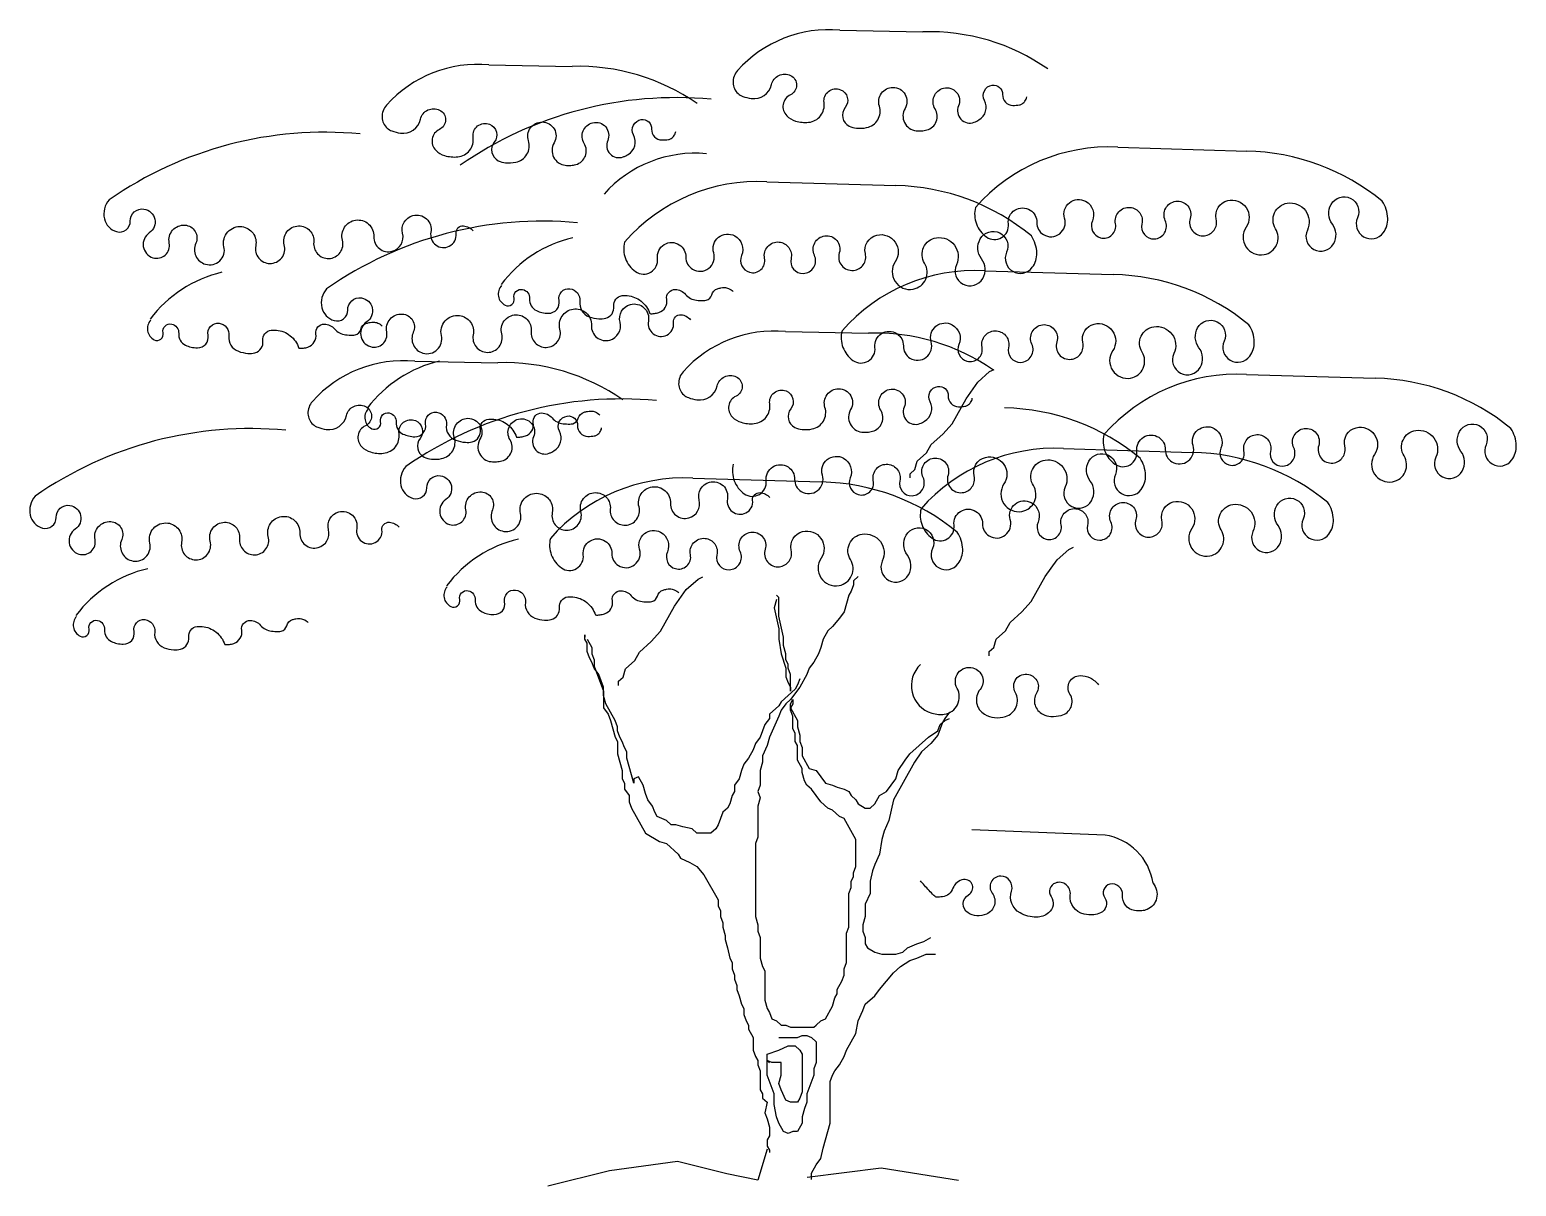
# Model space of a CAD drawing. Extents: x -2.33 to 2.19, y -0.01 to 3.51.
import ezdxf

# ---------------------------------------------------------------- set-up
doc = ezdxf.new("R2010")
doc.units = 0
doc.header["$LTSCALE"] = 100
doc.header["$MEASUREMENT"] = 0
doc.layers.add('P-ARVORE', color=2, linetype='CONTINUOUS')

msp = doc.modelspace()

# ---------------------------------------------------------------- linework, layer by layer
at = {"layer": 'P-ARVORE', "linetype": 'CONTINUOUS'}
for p, q in [((0.1319, 3.5081), (0.3847, 3.5034)), ((-0.9353, 3.4029), (-0.6826, 3.3983)), ((0.9774, 3.1524), (1.3692, 3.1407)), ((-0.0899, 3.0472), (0.302, 3.0356)), ((0.5715, 2.7768), (0.9634, 2.7652)), ((-0.0334, 2.5918), (0.2193, 2.5871)), ((-1.1608, 2.5017), (-0.908, 2.497)), ((1.3682, 2.4614), (1.76, 2.4497)), ((0.812, 2.2361), (1.2039, 2.2244)), ((-0.3154, 2.1459), (0.0765, 2.1343)), ((0.9384, 1.0605), (0.5338, 1.0768)), ((-0.0894, 0.1051), (-0.1176, 0.0112)), ((-0.3617, 0.0675), (-0.5683, 0.0394)), ((-0.2115, 0.03), (-0.3617, 0.0675)), ((0.0326, 0.0206), (0.258, 0.0488)), ((0.258, 0.0488), (0.4927, 0.0112)), ((-0.5683, 0.0394), (-0.7561, -0.0075)), ((-0.1176, 0.0112), (-0.2115, 0.03))]:
    msp.add_line(p, q, dxfattribs=at)
for points in [[(-0.1796, 3.3856, 0.18983), (-0.193, 3.3484, 0.209039), (-0.1776, 3.3157, 0.089632), (-0.1634, 3.3071, 0.055386), (-0.1375, 3.3005, 0.389489), (-0.076, 3.3428, -0.48403), (-0.0179, 3.3705, -0.629346), (-0.0185, 3.3117, 0.520287), (-0.0297, 3.248, 0.124575), (-0.0029, 3.2321, 0.096391), (0.0369, 3.2282, 0.428901), (0.0839, 3.2881, -0.579299), (0.1339, 3.3273, -0.502227), (0.1481, 3.2731, 0.476441), (0.1604, 3.2165, 0.095216), (0.1825, 3.2102, 0.070951), (0.2133, 3.2119, 0.447246), (0.252, 3.2774, -0.506332), (0.2936, 3.3343, -0.581255), (0.3301, 3.2706, 0.54353), (0.3641, 3.2025, 0.045996), (0.3808, 3.2022, 0.048439), (0.3964, 3.2049, 0.501767), (0.4216, 3.2689, -0.509433), (0.4474, 3.332, -0.620318), (0.493, 3.278, 0.662344), (0.5404, 3.2282, 0.021032), (0.5483, 3.2315, 0.023421), (0.5551, 3.2352, 0.400547), (0.5717, 3.2948, -0.521375), (0.5953, 3.3413, -0.468745), (0.6268, 3.3128, 0.421044), (0.658, 3.2795, 0.045636), (0.6778, 3.2809, 0.099882), (0.6864, 3.2842, 0.108204), (0.695, 3.2926, 0.09638), (0.7001, 3.3052)], [(-1.2468, 3.2805, 0.18983), (-1.2603, 3.2433, 0.209039), (-1.2449, 3.2105, 0.089632), (-1.2306, 3.202, 0.055386), (-1.2047, 3.1953, 0.389489), (-1.1433, 3.2377, -0.48403), (-1.0852, 3.2653, -0.629346), (-1.0858, 3.2066, 0.520287), (-1.0969, 3.1429, 0.124575), (-1.0702, 3.1269, 0.096391), (-1.0303, 3.123, 0.428901), (-0.9833, 3.1829, -0.579299), (-0.9333, 3.2222, -0.502227), (-0.9192, 3.1679, 0.476441), (-0.9069, 3.1114, 0.095216), (-0.8847, 3.1051, 0.070951), (-0.854, 3.1067, 0.447246), (-0.8152, 3.1723, -0.506332), (-0.7737, 3.2292, -0.581255), (-0.7371, 3.1654, 0.54353), (-0.7031, 3.0974, 0.045996), (-0.6864, 3.097, 0.048439), (-0.6708, 3.0997, 0.501767), (-0.6456, 3.1637, -0.509433), (-0.6199, 3.2268, -0.620318), (-0.5742, 3.1728, 0.662344), (-0.5268, 3.123, 0.021032), (-0.5189, 3.1264, 0.023421), (-0.5121, 3.13, 0.400547), (-0.4956, 3.1897, -0.521375), (-0.4719, 3.2362, -0.468745), (-0.4405, 3.2076, 0.421044), (-0.4092, 3.1744, 0.045636), (-0.3894, 3.1758, 0.099882), (-0.3808, 3.179, 0.108204), (-0.3722, 3.1875, 0.09638), (-0.3671, 3.2)], [(-2.0903, 2.9924, 0.241871), (-2.1048, 2.9347, 0.270808), (-2.0678, 2.8956, 0.507649), (-2.0261, 2.9277, -0.465069), (-1.9845, 2.9644, -0.686042), (-1.9682, 2.8921, 0.631611), (-1.9571, 2.8163, 0.568273), (-1.9076, 2.861, -0.492883), (-1.8601, 2.9154, -0.524042), (-1.8268, 2.8602, 0.455866), (-1.7974, 2.7965, 0.574654), (-1.7412, 2.8499, -0.522431), (-1.6867, 2.9108, -0.437378), (-1.6446, 2.8523, 0.470524), (-1.6015, 2.7988, 0.497492), (-1.5577, 2.8552, -0.487248), (-1.5143, 2.9131, -0.450086), (-1.4682, 2.8633, 0.453784), (-1.4222, 2.814, 0.482617), (-1.3808, 2.8697, -0.447176), (-1.3409, 2.9306, -0.471523), (-1.2852, 2.8806, 0.509269), (-1.2292, 2.8361, 0.40921), (-1.1979, 2.8905, -0.410687), (-1.1665, 2.9446, -0.555211), (-1.1119, 2.894, 0.620623), (-1.0558, 2.8513, 0.319045), (-1.0352, 2.8897, -0.477111), (-1.0127, 2.9131, -0.098175), (-0.9965, 2.9084, -0.097824), (-0.9833, 2.8979)], [(0.5444, 2.9693, 0.150814), (0.5472, 2.9192, 0.151026), (0.5777, 2.8795, 0.650366), (0.6444, 2.9192, -0.632746), (0.7109, 2.9611, -0.263683), (0.731, 2.9234, 0.268673), (0.7511, 2.8865, 0.688502), (0.8155, 2.9363, -0.673093), (0.8794, 2.9879, -0.384225), (0.9, 2.9281, 0.452189), (0.9245, 2.8771, 0.562048), (0.9702, 2.9198, -0.50427), (1.0146, 2.9693, -0.455357), (1.0507, 2.9189, 0.496921), (1.0881, 2.8736, 0.53593), (1.1217, 2.9291, -0.505788), (1.1537, 2.9879, -0.550689), (1.1975, 2.936, 0.541365), (1.2409, 2.883, 0.451561), (1.2768, 2.9338, -0.413103), (1.3114, 2.9903, -0.685198), (1.3676, 2.9093, 0.664872), (1.4221, 2.8258, 0.52904), (1.457, 2.9046, -0.538979), (1.4926, 2.9821, -0.599171), (1.5538, 2.9002, 0.957396), (1.6337, 2.8585, 0.302276), (1.63, 2.9183, -0.298837), (1.6259, 2.9786, -0.95508), (1.7064, 2.9381, 0.896653), (1.7846, 2.8923, 0.168844), (1.7983, 2.936, 0.140391), (1.7816, 2.9879)], [(-0.5229, 2.8641, 0.150814), (-0.5201, 2.814, 0.151026), (-0.4896, 2.7743, 0.650366), (-0.4228, 2.8141, -0.632746), (-0.3563, 2.856, -0.263683), (-0.3363, 2.8182, 0.268673), (-0.3162, 2.7813, 0.688502), (-0.2518, 2.8312, -0.673093), (-0.1879, 2.8828, -0.384225), (-0.1672, 2.8229, 0.452189), (-0.1428, 2.772, 0.562048), (-0.097, 2.8146, -0.50427), (-0.0527, 2.8641, -0.455357), (-0.0165, 2.8137, 0.496921), (0.0208, 2.7685, 0.53593), (0.0544, 2.8239, -0.505788), (0.0864, 2.8828, -0.550689), (0.1302, 2.8309, 0.541365), (0.1736, 2.7778, 0.451561), (0.2096, 2.8287, -0.413103), (0.2442, 2.8851, -0.685198), (0.3003, 2.8041, 0.664872), (0.3549, 2.7207, 0.52904), (0.3897, 2.7995, -0.538979), (0.4254, 2.877, -0.599171), (0.4865, 2.7951, 0.957396), (0.5665, 2.7533, 0.302276), (0.5627, 2.8131, -0.298837), (0.5586, 2.8735, -0.95508), (0.6391, 2.8329, 0.896653), (0.7173, 2.7871, 0.168844), (0.731, 2.8308, 0.140391), (0.7144, 2.8828)], [(-1.4289, 2.722, 0.241871), (-1.4434, 2.6644, 0.270808), (-1.4064, 2.6252, 0.507649), (-1.3647, 2.6573, -0.465069), (-1.3231, 2.694, -0.686042), (-1.3068, 2.6217, 0.631611), (-1.2957, 2.5459, 0.568273), (-1.2462, 2.5906, -0.492883), (-1.1987, 2.6451, -0.524042), (-1.1654, 2.5898, 0.455866), (-1.136, 2.5261, 0.574654), (-1.0798, 2.5796, -0.522431), (-1.0253, 2.6404, -0.437378), (-0.9832, 2.5819, 0.470524), (-0.9401, 2.5284, 0.497492), (-0.8963, 2.5849, -0.487248), (-0.8529, 2.6427, -0.450086), (-0.8069, 2.5929, 0.453784), (-0.7608, 2.5436, 0.482617), (-0.7194, 2.5993, -0.447176), (-0.6795, 2.6602, -0.471523), (-0.6238, 2.6102, 0.509269), (-0.5678, 2.5657, 0.40921), (-0.5365, 2.6201, -0.410687), (-0.5051, 2.6742, -0.555211), (-0.4505, 2.6236, 0.620623), (-0.3944, 2.5809, 0.319045), (-0.3738, 2.6193, -0.477111), (-0.3513, 2.6427, -0.098175), (-0.3351, 2.6381, -0.097824), (-0.3219, 2.6276)], [(-0.8967, 2.732, 0.235619), (-0.9064, 2.699, 0.238379), (-0.8859, 2.6719, 0.630511), (-0.8589, 2.6932, -0.544852), (-0.833, 2.7197, -0.377771), (-0.8116, 2.6914, 0.309408), (-0.7909, 2.6555, 0.056153), (-0.774, 2.6497, 0.051381), (-0.7546, 2.6474, 0.477532), (-0.7221, 2.6863, -0.509645), (-0.689, 2.722, -0.415078), (-0.6591, 2.6838, 0.350167), (-0.6302, 2.6369, 0.063292), (-0.6012, 2.6304, 0.089771), (-0.5802, 2.6322, 0.374817), (-0.5556, 2.6692, -0.422626), (-0.5303, 2.701, -0.025012), (-0.5233, 2.7014, -0.020224), (-0.5146, 2.701, -0.149465), (-0.4726, 2.6844, -0.145214), (-0.446, 2.6462), (-0.446, 2.6462, 0.047863), (-0.4321, 2.6467, 0.048311), (-0.4186, 2.6497, 0.370518), (-0.3945, 2.6898, -0.472034), (-0.3686, 2.7197, -0.214229), (-0.3375, 2.7048, 0.193505), (-0.304, 2.687, 0.026101), (-0.2834, 2.686, 0.061065), (-0.2746, 2.687, 0.272804), (-0.2577, 2.7036, -0.253212), (-0.2403, 2.722, -0.037215), (-0.2297, 2.7247, -0.040869), (-0.2197, 2.7255, -0.10213), (-0.2063, 2.7228, -0.084432), (-0.1923, 2.7139)], [(-1.964, 2.6268, 0.235619), (-1.9736, 2.5939, 0.238379), (-1.9531, 2.5667, 0.630511), (-1.9261, 2.5881, -0.544852), (-1.9002, 2.6145, -0.377771), (-1.8789, 2.5863, 0.309408), (-1.8581, 2.5504, 0.056153), (-1.8412, 2.5445, 0.051381), (-1.8219, 2.5422, 0.477532), (-1.7894, 2.5811, -0.509645), (-1.7562, 2.6169, -0.415078), (-1.7263, 2.5787, 0.350167), (-1.6975, 2.5317, 0.063292), (-1.6685, 2.5253, 0.089771), (-1.6475, 2.5271, 0.374817), (-1.6228, 2.564, -0.422626), (-1.5975, 2.5959, -0.025012), (-1.5905, 2.5962, -0.020224), (-1.5819, 2.5959, -0.149465), (-1.5398, 2.5792, -0.145214), (-1.5133, 2.5411), (-1.5133, 2.5411, 0.047863), (-1.4993, 2.5415, 0.048311), (-1.4859, 2.5446, 0.370518), (-1.4617, 2.5847, -0.472034), (-1.4359, 2.6145, -0.214229), (-1.4048, 2.5996, 0.193505), (-1.3712, 2.5819, 0.026101), (-1.3506, 2.5808, 0.061065), (-1.3419, 2.5819, 0.272804), (-1.3249, 2.5985, -0.253212), (-1.3076, 2.6169, -0.037215), (-1.2969, 2.6195, -0.040869), (-1.287, 2.6204, -0.10213), (-1.2735, 2.6177, -0.084432), (-1.2596, 2.6087)], [(0.1385, 2.5937, 0.150814), (0.1413, 2.5437, 0.151026), (0.1718, 2.5039, 0.650366), (0.2386, 2.5437, -0.632746), (0.305, 2.5856, -0.263683), (0.3251, 2.5479, 0.268673), (0.3452, 2.5109, 0.688502), (0.4096, 2.5608, -0.673093), (0.4735, 2.6124, -0.384225), (0.4942, 2.5525, 0.452189), (0.5186, 2.5016, 0.562048), (0.5644, 2.5442, -0.50427), (0.6087, 2.5937, -0.455357), (0.6449, 2.5434, 0.496921), (0.6822, 2.4981, 0.53593), (0.7158, 2.5535, -0.505788), (0.7478, 2.6124, -0.550689), (0.7916, 2.5605, 0.541365), (0.835, 2.5074, 0.451561), (0.8709, 2.5583, -0.413103), (0.9056, 2.6147, -0.685198), (0.9617, 2.5337, 0.664872), (1.0163, 2.4503, 0.52904), (1.0511, 2.5291, -0.538979), (1.0868, 2.6066, -0.599171), (1.1479, 2.5247, 0.957396), (1.2278, 2.4829, 0.302276), (1.2241, 2.5427, -0.298837), (1.22, 2.6031, -0.95508), (1.3005, 2.5625, 0.896653), (1.3787, 2.5168, 0.168844), (1.3924, 2.5604, 0.140391), (1.3758, 2.6124)], [(-0.3449, 2.4693, 0.18983), (-0.3584, 2.4321, 0.209039), (-0.343, 2.3993, 0.089632), (-0.3287, 2.3908, 0.055386), (-0.3028, 2.3842, 0.389489), (-0.2414, 2.4265, -0.48403), (-0.1833, 2.4542, -0.629346), (-0.1839, 2.3954, 0.520287), (-0.195, 2.3317, 0.124575), (-0.1683, 2.3158, 0.096391), (-0.1284, 2.3119, 0.428901), (-0.0814, 2.3717, -0.579299), (-0.0314, 2.411, -0.502227), (-0.0173, 2.3568, 0.476441), (-0.005, 2.3002, 0.095216), (0.0172, 2.2939, 0.070951), (0.0479, 2.2955, 0.447246), (0.0867, 2.3611, -0.506332), (0.1282, 2.418, -0.581255), (0.1648, 2.3543, 0.54353), (0.1988, 2.2862, 0.045996), (0.2155, 2.2859, 0.048439), (0.2311, 2.2885, 0.501767), (0.2563, 2.3526, -0.509433), (0.282, 2.4157, -0.620318), (0.3277, 2.3617, 0.662344), (0.3751, 2.3119, 0.021032), (0.383, 2.3152, 0.023421), (0.3898, 2.3189, 0.400547), (0.4063, 2.3785, -0.521375), (0.43, 2.425, -0.468745), (0.4614, 2.3965, 0.421044), (0.4927, 2.3632, 0.045636), (0.5125, 2.3646, 0.099882), (0.5211, 2.3679, 0.108204), (0.5297, 2.3763, 0.09638), (0.5348, 2.3888)], [(-1.4723, 2.3792, 0.18983), (-1.4858, 2.342, 0.209039), (-1.4703, 2.3092, 0.089632), (-1.4561, 2.3007, 0.055386), (-1.4302, 2.2941, 0.389489), (-1.3687, 2.3364, -0.48403), (-1.3107, 2.364, -0.629346), (-1.3112, 2.3053, 0.520287), (-1.3224, 2.2416, 0.124575), (-1.2956, 2.2256, 0.096391), (-1.2558, 2.2217, 0.428901), (-1.2088, 2.2816, -0.579299), (-1.1588, 2.3209, -0.502227), (-1.1447, 2.2667, 0.476441), (-1.1324, 2.2101, 0.095216), (-1.1102, 2.2038, 0.070951), (-1.0795, 2.2054, 0.447246), (-1.0407, 2.271, -0.506332), (-0.9991, 2.3279, -0.581255), (-0.9626, 2.2641, 0.54353), (-0.9286, 2.1961, 0.045996), (-0.9119, 2.1958, 0.048439), (-0.8963, 2.1984, 0.501767), (-0.8711, 2.2624, -0.509433), (-0.8453, 2.3255, -0.620318), (-0.7997, 2.2715, 0.662344), (-0.7523, 2.2217, 0.021032), (-0.7444, 2.2251, 0.023421), (-0.7376, 2.2287, 0.400547), (-0.721, 2.2884, -0.521375), (-0.6974, 2.3349, -0.468745), (-0.666, 2.3063, 0.421044), (-0.6347, 2.2731, 0.045636), (-0.6149, 2.2745, 0.099882), (-0.6063, 2.2777, 0.108204), (-0.5977, 2.2862, 0.09638), (-0.5926, 2.2987)], [(-1.3026, 2.3565, 0.235619), (-1.3122, 2.3235, 0.238379), (-1.2917, 2.2963, 0.630511), (-1.2647, 2.3177, -0.544852), (-1.2388, 2.3442, -0.377771), (-1.2175, 2.3159, 0.309408), (-1.1967, 2.28, 0.056153), (-1.1798, 2.2742, 0.051381), (-1.1605, 2.2718, 0.477532), (-1.128, 2.3108, -0.509645), (-1.0948, 2.3465, -0.415078), (-1.0649, 2.3083, 0.350167), (-1.0361, 2.2613, 0.063292), (-1.0071, 2.2549, 0.089771), (-0.9861, 2.2567, 0.374817), (-0.9614, 2.2936, -0.422626), (-0.9361, 2.3255, -0.025012), (-0.9291, 2.3258, -0.020224), (-0.9205, 2.3255, -0.149465), (-0.8784, 2.3088, -0.145214), (-0.8519, 2.2707), (-0.8519, 2.2707, 0.047863), (-0.8379, 2.2711, 0.048311), (-0.8245, 2.2742, 0.370518), (-0.8004, 2.3143, -0.472034), (-0.7745, 2.3442, -0.214229), (-0.7434, 2.3292, 0.193505), (-0.7098, 2.3115, 0.026101), (-0.6892, 2.3104, 0.061065), (-0.6805, 2.3115, 0.272804), (-0.6635, 2.3281, -0.253212), (-0.6462, 2.3465, -0.037215), (-0.6355, 2.3491, -0.040869), (-0.6256, 2.35, -0.10213), (-0.6121, 2.3473, -0.084432), (-0.5982, 2.3383)], [(0.9352, 2.2783, 0.150814), (0.938, 2.2282, 0.151026), (0.9685, 2.1885, 0.650366), (1.0352, 2.2282, -0.632746), (1.1017, 2.2701, -0.263683), (1.1218, 2.2324, 0.268673), (1.1419, 2.1955, 0.688502), (1.2063, 2.2453, -0.673093), (1.2702, 2.2969, -0.384225), (1.2908, 2.2371, 0.452189), (1.3153, 2.1861, 0.562048), (1.361, 2.2288, -0.50427), (1.4054, 2.2783, -0.455357), (1.4415, 2.2279, 0.496921), (1.4789, 2.1826, 0.53593), (1.5125, 2.2381, -0.505788), (1.5445, 2.2969, -0.550689), (1.5883, 2.245, 0.541365), (1.6317, 2.192, 0.451561), (1.6676, 2.2428, -0.413103), (1.7022, 2.2993, -0.685198), (1.7584, 2.2183, 0.664872), (1.8129, 2.1348, 0.52904), (1.8478, 2.2136, -0.538979), (1.8835, 2.2911, -0.599171), (1.9446, 2.2093, 0.957396), (2.0245, 2.1675, 0.302276), (2.0208, 2.2273, -0.298837), (2.0167, 2.2876, -0.95508), (2.0972, 2.2471, 0.896653), (2.1754, 2.2013, 0.168844), (2.1891, 2.245, 0.140391), (2.1725, 2.2969)], [(-0.1922, 2.1882, 0.150814), (-0.1894, 2.1381, 0.151026), (-0.1589, 2.0984, 0.650366), (-0.0921, 2.1381, -0.632746), (-0.0257, 2.18, -0.263683), (-0.0056, 2.1423, 0.268673), (0.0145, 2.1053, 0.688502), (0.0789, 2.1552, -0.673093), (0.1428, 2.2068, -0.384225), (0.1635, 2.1469, 0.452189), (0.1879, 2.096, 0.562048), (0.2337, 2.1387, -0.50427), (0.278, 2.1882, -0.455357), (0.3142, 2.1378, 0.496921), (0.3515, 2.0925, 0.53593), (0.3851, 2.1479, -0.505788), (0.4171, 2.2068, -0.550689), (0.4609, 2.1549, 0.541365), (0.5043, 2.1019, 0.451561), (0.5403, 2.1527, -0.413103), (0.5749, 2.2091, -0.685198), (0.631, 2.1282, 0.664872), (0.6856, 2.0447, 0.52904), (0.7204, 2.1235, -0.538979), (0.7561, 2.201, -0.599171), (0.8172, 2.1191, 0.957396), (0.8972, 2.0774, 0.302276), (0.8934, 2.1371, -0.298837), (0.8893, 2.1975, -0.95508), (0.9698, 2.1569, 0.896653), (1.048, 2.1112, 0.168844), (1.0617, 2.1548, 0.140391), (1.0451, 2.2068)], [(-1.1884, 2.1813, 0.241871), (-1.2029, 2.1236, 0.270808), (-1.1659, 2.0845, 0.507649), (-1.1242, 2.1165, -0.465069), (-1.0826, 2.1533, -0.686042), (-1.0663, 2.0809, 0.631611), (-1.0552, 2.0051, 0.568273), (-1.0057, 2.0499, -0.492883), (-0.9582, 2.1043, -0.524042), (-0.9249, 2.0491, 0.455866), (-0.8955, 1.9853, 0.574654), (-0.8393, 2.0388, -0.522431), (-0.7848, 2.0996, -0.437378), (-0.7427, 2.0411, 0.470524), (-0.6996, 1.9876, 0.497492), (-0.6558, 2.0441, -0.487248), (-0.6124, 2.1019, -0.450086), (-0.5663, 2.0521, 0.453784), (-0.5203, 2.0028, 0.482617), (-0.4789, 2.0585, -0.447176), (-0.439, 2.1194, -0.471523), (-0.3833, 2.0694, 0.509269), (-0.3273, 2.025, 0.40921), (-0.296, 2.0793, -0.410687), (-0.2646, 2.1334, -0.555211), (-0.21, 2.0828, 0.620623), (-0.1539, 2.0401, 0.319045), (-0.1333, 2.0785, -0.477111), (-0.1108, 2.1019, -0.098175), (-0.0946, 2.0973, -0.097824), (-0.0814, 2.0868)], [(-2.3158, 2.0911, 0.241871), (-2.3302, 2.0334, 0.270808), (-2.2932, 1.9943, 0.507649), (-2.2515, 2.0264, -0.465069), (-2.21, 2.0631, -0.686042), (-2.1937, 1.9908, 0.631611), (-2.1825, 1.915, 0.568273), (-2.1331, 1.9597, -0.492883), (-2.0855, 2.0141, -0.524042), (-2.0523, 1.9589, 0.455866), (-2.0229, 1.8952, 0.574654), (-1.9666, 1.9486, -0.522431), (-1.9122, 2.0095, -0.437378), (-1.8701, 1.951, 0.470524), (-1.8269, 1.8975, 0.497492), (-1.7831, 1.9539, -0.487248), (-1.7397, 2.0118, -0.450086), (-1.6937, 1.962, 0.453784), (-1.6477, 1.9127, 0.482617), (-1.6063, 1.9684, -0.447176), (-1.5663, 2.0293, -0.471523), (-1.5106, 1.9793, 0.509269), (-1.4547, 1.9348, 0.40921), (-1.4233, 1.9892, -0.410687), (-1.392, 2.0433, -0.555211), (-1.3374, 1.9927, 0.620623), (-1.2813, 1.95, 0.319045), (-1.2607, 1.9884, -0.477111), (-1.2382, 2.0118, -0.098175), (-1.222, 2.0072, -0.097824), (-1.2088, 1.9967)], [(0.379, 2.053, 0.150814), (0.3818, 2.0029, 0.151026), (0.4123, 1.9632, 0.650366), (0.4791, 2.0029, -0.632746), (0.5456, 2.0448, -0.263683), (0.5656, 2.0071, 0.268673), (0.5857, 1.9702, 0.688502), (0.6501, 2.02, -0.673093), (0.714, 2.0716, -0.384225), (0.7347, 2.0117, 0.452189), (0.7591, 1.9608, 0.562048), (0.8049, 2.0035, -0.50427), (0.8492, 2.053, -0.455357), (0.8854, 2.0026, 0.496921), (0.9227, 1.9573, 0.53593), (0.9563, 2.0127, -0.505788), (0.9883, 2.0716, -0.550689), (1.0321, 2.0197, 0.541365), (1.0755, 1.9667, 0.451561), (1.1115, 2.0175, -0.413103), (1.1461, 2.074, -0.685198), (1.2022, 1.993, 0.664872), (1.2568, 1.9095, 0.52904), (1.2916, 1.9883, -0.538979), (1.3273, 2.0658, -0.599171), (1.3884, 1.9839, 0.957396), (1.4684, 1.9422, 0.302276), (1.4646, 2.002, -0.298837), (1.4605, 2.0623, -0.95508), (1.541, 2.0217, 0.896653), (1.6192, 1.976, 0.168844), (1.6329, 2.0197, 0.140391), (1.6163, 2.0716)], [(-0.7484, 1.9628, 0.150814), (-0.7456, 1.9128, 0.151026), (-0.7151, 1.873, 0.650366), (-0.6483, 1.9128, -0.632746), (-0.5818, 1.9547, -0.263683), (-0.5618, 1.917, 0.268673), (-0.5417, 1.88, 0.688502), (-0.4772, 1.9299, -0.673093), (-0.4133, 1.9815, -0.384225), (-0.3927, 1.9216, 0.452189), (-0.3683, 1.8707, 0.562048), (-0.3225, 1.9133, -0.50427), (-0.2781, 1.9628, -0.455357), (-0.242, 1.9125, 0.496921), (-0.2047, 1.8672, 0.53593), (-0.171, 1.9226, -0.505788), (-0.139, 1.9815, -0.550689), (-0.0953, 1.9296, 0.541365), (-0.0518, 1.8765, 0.451561), (-0.0159, 1.9274, -0.413103), (0.0187, 1.9838, -0.685198), (0.0749, 1.9028, 0.664872), (0.1294, 1.8194, 0.52904), (0.1642, 1.8982, -0.538979), (0.1999, 1.9757, -0.599171), (0.2611, 1.8938, 0.957396), (0.341, 1.852, 0.302276), (0.3373, 1.9118, -0.298837), (0.3331, 1.9722, -0.95508), (0.4137, 1.9316, 0.896653), (0.4918, 1.8859, 0.168844), (0.5055, 1.9295, 0.140391), (0.4889, 1.9815)], [(-1.0621, 1.8157, 0.235619), (-1.0717, 1.7827, 0.238379), (-1.0512, 1.7556, 0.630511), (-1.0242, 1.7769, -0.544852), (-0.9983, 1.8034, -0.377771), (-0.977, 1.7751, 0.309408), (-0.9562, 1.7392, 0.056153), (-0.9393, 1.7334, 0.051381), (-0.92, 1.7311, 0.477532), (-0.8875, 1.77, -0.509645), (-0.8543, 1.8057, -0.415078), (-0.8244, 1.7675, 0.350167), (-0.7956, 1.7206, 0.063292), (-0.7666, 1.7141, 0.089771), (-0.7456, 1.7159, 0.374817), (-0.7209, 1.7528, -0.422626), (-0.6956, 1.7847, -0.025012), (-0.6886, 1.7851, -0.020224), (-0.68, 1.7847, -0.149465), (-0.6379, 1.768, -0.145214), (-0.6114, 1.7299), (-0.6114, 1.7299, 0.047863), (-0.5974, 1.7303, 0.048311), (-0.584, 1.7334, 0.370518), (-0.5598, 1.7735, -0.472034), (-0.534, 1.8034, -0.214229), (-0.5029, 1.7885, 0.193505), (-0.4693, 1.7707, 0.026101), (-0.4487, 1.7696, 0.061065), (-0.44, 1.7707, 0.272804), (-0.423, 1.7873, -0.253212), (-0.4057, 1.8057, -0.037215), (-0.395, 1.8083, -0.040869), (-0.3851, 1.8092, -0.10213), (-0.3716, 1.8065, -0.084432), (-0.3577, 1.7975)], [(-2.1895, 1.7256, 0.235619), (-2.1991, 1.6926, 0.238379), (-2.1786, 1.6654, 0.630511), (-2.1516, 1.6868, -0.544852), (-2.1257, 1.7132, -0.377771), (-2.1044, 1.685, 0.309408), (-2.0836, 1.6491, 0.056153), (-2.0667, 1.6433, 0.051381), (-2.0473, 1.6409, 0.477532), (-2.0148, 1.6798, -0.509645), (-1.9817, 1.7156, -0.415078), (-1.9518, 1.6774, 0.350167), (-1.9229, 1.6304, 0.063292), (-1.8939, 1.624, 0.089771), (-1.873, 1.6258, 0.374817), (-1.8483, 1.6627, -0.422626), (-1.823, 1.6946, -0.025012), (-1.816, 1.6949, -0.020224), (-1.8073, 1.6946, -0.149465), (-1.7653, 1.6779, -0.145214), (-1.7388, 1.6398), (-1.7388, 1.6398, 0.047863), (-1.7248, 1.6402, 0.048311), (-1.7113, 1.6433, 0.370518), (-1.6872, 1.6834, -0.472034), (-1.6614, 1.7132, -0.214229), (-1.6302, 1.6983, 0.193505), (-1.5967, 1.6806, 0.026101), (-1.5761, 1.6795, 0.061065), (-1.5673, 1.6806, 0.272804), (-1.5504, 1.6972, -0.253212), (-1.533, 1.7156, -0.037215), (-1.5224, 1.7182, -0.040869), (-1.5125, 1.7191, -0.10213), (-1.499, 1.7164, -0.084432), (-1.485, 1.7074)], [(0.3771, 1.5795, 0.264275), (0.3518, 1.4946, 0.269851), (0.4113, 1.4313, 0.049465), (0.432, 1.4274, 0.059307), (0.4495, 1.4278, 0.524538), (0.4885, 1.5067, -0.659555), (0.5367, 1.569, -0.54608), (0.5583, 1.5032, 0.460274), (0.572, 1.4278, 0.105056), (0.6022, 1.4179, 0.099523), (0.6357, 1.4208, 0.482702), (0.6655, 1.4946, -0.652976), (0.7062, 1.5491, -0.510026), (0.7302, 1.4925, 0.441522), (0.7493, 1.4278, 0.097436), (0.7733, 1.4215, 0.075508), (0.8052, 1.4243, 0.510359), (0.8316, 1.489, -0.586835), (0.8629, 1.5456, -0.117643), (0.8931, 1.5385, -0.110107), (0.9188, 1.5176)], [(1.0843, 0.9147, -0.226941), (1.0952, 0.8684, -0.244294), (1.0667, 0.8342, -0.076488), (1.0503, 0.8301, -0.0595), (1.0285, 0.8307, -0.398872), (0.9914, 0.8779, 0.514647), (0.9531, 0.9112, 0.526337), (0.9373, 0.8698, -0.464969), (0.9247, 0.8237, -0.091198), (0.9041, 0.8184, -0.065704), (0.8747, 0.8202, -0.396141), (0.8326, 0.8787, 0.564462), (0.7875, 0.9147, 0.487782), (0.7744, 0.8734, -0.391728), (0.7669, 0.8237, -0.170672), (0.7297, 0.8106, -0.128889), (0.6798, 0.8237, -0.358358), (0.6539, 0.8904, 0.512435), (0.621, 0.9357, 0.617342), (0.5952, 0.8836, -0.491284), (0.5779, 0.8202, -0.113819), (0.5483, 0.8153, -0.123689), (0.522, 0.8237, -0.573938), (0.5235, 0.879, 0.8299), (0.5083, 0.9252, 0.284756), (0.4759, 0.8986, -0.29003), (0.4437, 0.8727, -0.0281), (0.4261, 0.8717, -0.158979), (0.4231, 0.8727, -0.04288), (0.4137, 0.8809, -0.012925), (0.3859, 0.9112, -0.004602), (0.382, 0.9157, -0.003571), (0.3771, 0.9217)]]:
    msp.add_lwpolyline(points, format="xyb", dxfattribs=at)
at = {"layer": 'P-ARVORE'}
for points in [[(0.3457, 2.1465), (0.3457, 2.1592), (0.3599, 2.1718), (0.367, 2.1972), (0.3954, 2.2226), (0.4097, 2.248), (0.4452, 2.2797), (0.4737, 2.3114), (0.5163, 2.3876), (0.5519, 2.4383), (0.5874, 2.4701), (0.6017, 2.4764)], [(0.5862, 1.6057), (0.5862, 1.6184), (0.6004, 1.6311), (0.6075, 1.6565), (0.636, 1.6818), (0.6502, 1.7072), (0.6857, 1.7389), (0.7142, 1.7707), (0.7568, 1.8468), (0.7924, 1.8976), (0.8279, 1.9293), (0.8422, 1.9356)], [(-0.5412, 1.5156), (-0.5412, 1.5283), (-0.527, 1.5409), (-0.5199, 1.5663), (-0.4914, 1.5917), (-0.4772, 1.6171), (-0.4416, 1.6488), (-0.4132, 1.6805), (-0.3705, 1.7567), (-0.335, 1.8074), (-0.2994, 1.8392), (-0.2852, 1.8455)], [(0.188, 1.8468), (0.1738, 1.8341), (0.1738, 1.8214), (0.1667, 1.8024), (0.1596, 1.7897), (0.1453, 1.7389), (0.1311, 1.7199), (0.1098, 1.6945), (0.0956, 1.6818), (0.0813, 1.6565), (0.0742, 1.6311), (0.0671, 1.612), (0.0529, 1.5867), (0.0387, 1.5676), (0.0316, 1.5486), (0.0102, 1.5105), (-0.0182, 1.4724), (-0.0324, 1.4598), (-0.0466, 1.4407), (-0.0537, 1.4217), (-0.0822, 1.3582), (-0.0893, 1.3329), (-0.1035, 1.3011), (-0.1035, 1.2821), (-0.1106, 1.2567), (-0.1106, 1.2123), (-0.1177, 1.1933), (-0.1106, 1.1742), (-0.1177, 1.1489), (-0.1177, 1.0537), (-0.1249, 1.0346), (-0.1249, 0.8126), (-0.1177, 0.7872), (-0.1177, 0.7682), (-0.1106, 0.7491), (-0.1106, 0.6857), (-0.1035, 0.6603), (-0.0964, 0.6476), (-0.0964, 0.5588), (-0.0893, 0.5334), (-0.0822, 0.5207), (-0.0751, 0.5017), (-0.0609, 0.4953), (-0.0466, 0.4826), (-0.0324, 0.4826), (-0.0182, 0.4763), (0.0529, 0.4763), (0.06, 0.4826), (0.0742, 0.4953), (0.0885, 0.5017), (0.1098, 0.5397), (0.1169, 0.5651), (0.124, 0.5778), (0.124, 0.5905), (0.1382, 0.6159), (0.1453, 0.6349), (0.1453, 0.6539), (0.1525, 0.673), (0.1525, 0.7618), (0.1596, 0.7808), (0.1596, 0.8824), (0.1667, 0.9014), (0.1667, 0.9204), (0.1738, 0.9331), (0.1738, 0.9458), (0.1809, 0.9648), (0.1809, 1.0473), (0.1453, 1.1108), (0.1311, 1.1171), (0.1098, 1.1362), (0.0956, 1.1425), (0.0742, 1.1615), (0.0458, 1.1996), (0.0316, 1.2123), (0.0245, 1.225), (0.0174, 1.2504), (0.0174, 1.2631), (0.0031, 1.2884), (0.0031, 1.3329), (-0.004, 1.3455), (-0.004, 1.3709), (-0.0111, 1.3836), (-0.0111, 1.4217), (-0.0182, 1.4407), (-0.0182, 1.4598), (-0.0111, 1.4724), (-0.0111, 1.4598), (-0.0182, 1.4471), (0.0031, 1.409), (0.0031, 1.39), (0.0102, 1.3646), (0.0102, 1.3455), (0.0174, 1.3265), (0.0174, 1.3011), (0.0387, 1.2631), (0.06, 1.2567), (0.0885, 1.2186), (0.1098, 1.2123), (0.124, 1.206), (0.1453, 1.1996), (0.1596, 1.1933), (0.1667, 1.1806), (0.1809, 1.1679), (0.188, 1.1552), (0.2093, 1.1425), (0.2236, 1.1425), (0.2378, 1.1552), (0.252, 1.1806), (0.2733, 1.1933), (0.3018, 1.2313), (0.3089, 1.2567), (0.3302, 1.2884), (0.3444, 1.3075), (0.4013, 1.3582), (0.4298, 1.3773), (0.4369, 1.3963), (0.4511, 1.409), (0.4653, 1.4153)], [(-0.0609, 1.777), (-0.068, 1.7516), (-0.0537, 1.6882), (-0.0537, 1.6565), (-0.0466, 1.612), (-0.0324, 1.5676), (-0.0324, 1.5422), (-0.0253, 1.5232), (-0.0182, 1.5105), (-0.0182, 1.4978), (-0.0182, 1.5486), (-0.0253, 1.5676), (-0.0253, 1.5803), (-0.0324, 1.593), (-0.0324, 1.612), (-0.0395, 1.6374), (-0.0395, 1.6628), (-0.0537, 1.7262), (-0.0537, 1.7834), (-0.0609, 1.7897)], [(0.0102, 1.5359), (0.0031, 1.5169), (-0.004, 1.5042), (-0.0466, 1.4661), (-0.0537, 1.4534), (-0.0822, 1.428), (-0.0822, 1.4153), (-0.0964, 1.3963), (-0.1106, 1.3582), (-0.1249, 1.3392), (-0.132, 1.3202), (-0.1462, 1.2948), (-0.1604, 1.2758), (-0.1675, 1.2567), (-0.1746, 1.2313), (-0.1888, 1.2123), (-0.1888, 1.1933), (-0.196, 1.1806), (-0.2031, 1.1552), (-0.2102, 1.1425), (-0.2244, 1.1298), (-0.2386, 1.0917), (-0.2457, 1.0791), (-0.26, 1.0664), (-0.3026, 1.0664), (-0.3168, 1.0791), (-0.3453, 1.0854), (-0.3666, 1.0917), (-0.3808, 1.0917), (-0.395, 1.1044), (-0.4235, 1.1171), (-0.4306, 1.1298), (-0.4377, 1.1489), (-0.4519, 1.1679), (-0.459, 1.1869), (-0.4662, 1.2123), (-0.4804, 1.2377), (-0.4946, 1.2313), (-0.4946, 1.2186), (-0.5159, 1.2948), (-0.5159, 1.3138), (-0.523, 1.3265), (-0.5301, 1.3455), (-0.5373, 1.3582), (-0.5444, 1.3773), (-0.5444, 1.39), (-0.5515, 1.409), (-0.5799, 1.4598), (-0.587, 1.4851), (-0.587, 1.5105), (-0.6012, 1.5486), (-0.6155, 1.5676), (-0.6226, 1.5867), (-0.6297, 1.5993), (-0.6368, 1.6184), (-0.6368, 1.6438), (-0.6439, 1.6565), (-0.6439, 1.6691), (-0.6439, 1.6628)], [(-0.6368, 1.6565), (-0.6226, 1.6311), (-0.6226, 1.612), (-0.6155, 1.593), (-0.6155, 1.574), (-0.587, 1.4978), (-0.587, 1.4471), (-0.5728, 1.428), (-0.5657, 1.409), (-0.5515, 1.3582), (-0.5444, 1.3455), (-0.5444, 1.3075), (-0.5301, 1.2567), (-0.5301, 1.2313), (-0.523, 1.2186), (-0.523, 1.1996), (-0.5088, 1.1806), (-0.5088, 1.1615), (-0.5017, 1.1425), (-0.459, 1.0664), (-0.4164, 1.041), (-0.395, 1.0346), (-0.3595, 1.0029), (-0.3524, 0.9902), (-0.3239, 0.9775), (-0.3026, 0.9648), (-0.2813, 0.9395), (-0.2386, 0.8633), (-0.2386, 0.8443), (-0.2315, 0.8316), (-0.2315, 0.8126), (-0.2244, 0.7935), (-0.2244, 0.7808), (-0.2173, 0.7555), (-0.2173, 0.7428), (-0.2102, 0.7174), (-0.2031, 0.6857), (-0.196, 0.673), (-0.196, 0.6539), (-0.1888, 0.6349), (-0.1888, 0.6222), (-0.1817, 0.6032), (-0.1817, 0.5905), (-0.1746, 0.5715), (-0.1675, 0.5461), (-0.1604, 0.5334), (-0.1604, 0.5144), (-0.1533, 0.4953), (-0.1462, 0.4826), (-0.1462, 0.4699), (-0.132, 0.4446), (-0.132, 0.4065), (-0.1249, 0.3875), (-0.1177, 0.3748), (-0.1177, 0.3621), (-0.1106, 0.343), (-0.1106, 0.2859), (-0.1035, 0.2732), (-0.1035, 0.2606), (-0.0893, 0.2479), (-0.0964, 0.2161), (-0.0893, 0.1971), (-0.0822, 0.1717), (-0.0822, 0.1463), (-0.0893, 0.1337), (-0.0893, 0.1146), (-0.0822, 0.1019), (-0.0822, 0.0956)], [(0.4653, 1.4344), (0.4511, 1.4153), (0.444, 1.4027), (0.4298, 1.3646), (0.4084, 1.3392), (0.38, 1.3138), (0.3587, 1.2821), (0.2947, 1.1679), (0.2804, 1.1044), (0.2662, 1.0727), (0.2591, 1.0473), (0.252, 1.0029), (0.2378, 0.9712), (0.2307, 0.9522), (0.2236, 0.9204), (0.2236, 0.8824), (0.2093, 0.8506), (0.2093, 0.8126), (0.2022, 0.7872), (0.2022, 0.7682), (0.2093, 0.7491), (0.2093, 0.7301), (0.2164, 0.7174), (0.2378, 0.7047), (0.2591, 0.6984), (0.3018, 0.6984), (0.3231, 0.7047), (0.3373, 0.7174), (0.3658, 0.7301), (0.3871, 0.7364), (0.4084, 0.7491)], [(0.0458, 0.0131), (0.0458, 0.0321), (0.06, 0.0575), (0.0742, 0.0765), (0.0813, 0.1083), (0.1027, 0.1844), (0.1027, 0.3113), (0.1098, 0.3303), (0.1169, 0.343), (0.1311, 0.3621), (0.1453, 0.3875), (0.1525, 0.4065), (0.1809, 0.4572), (0.188, 0.4953), (0.2022, 0.527), (0.2093, 0.5461), (0.2378, 0.5715), (0.252, 0.5905), (0.2947, 0.6413), (0.316, 0.6603), (0.3444, 0.6793), (0.3658, 0.6857), (0.3942, 0.6984), (0.4226, 0.6984)], [(-0.0537, 0.4446), (0.0031, 0.4446), (0.0174, 0.4509), (0.0316, 0.4509), (0.0458, 0.4446), (0.06, 0.4319), (0.06, 0.3684), (0.0529, 0.3494), (0.0529, 0.3303), (0.0316, 0.2732), (0.0316, 0.2479), (0.0245, 0.2288), (0.0174, 0.2034), (0.0174, 0.1844), (0.0031, 0.159), (-0.0111, 0.159), (-0.0253, 0.1527), (-0.0395, 0.159), (-0.0537, 0.1844), (-0.0609, 0.2034), (-0.068, 0.2415), (-0.068, 0.2732), (-0.0893, 0.3303), (-0.0893, 0.3938), (-0.0537, 0.4065), (-0.0253, 0.4192), (-0.004, 0.4192), (0.0102, 0.4065), (0.0174, 0.3938), (0.0174, 0.2796), (0.0102, 0.2606), (0.0031, 0.2479), (-0.0182, 0.2479), (-0.0324, 0.2542), (-0.0466, 0.2859), (-0.0537, 0.305), (-0.0466, 0.3303), (-0.0466, 0.3684), (-0.0751, 0.3684), (-0.0893, 0.3748), (-0.0822, 0.3684)]]:
    msp.add_lwpolyline(points, dxfattribs=at)
at = {"layer": 'P-ARVORE', "linetype": 'CONTINUOUS'}
for centre, radius, start, end in [((0.0978, 3.1374), 0.3722, 84.7393, 138.1803), ((0.4035, 2.8717), 0.632, 55.1403, 91.7101), ((-0.9694, 3.0323), 0.3722, 84.7393, 138.1803), ((-0.6637, 2.7666), 0.632, 55.1403, 91.7101), ((-0.3672, 2.1546), 1.1485, 84.6376, 124.8181), ((-1.4345, 2.0495), 1.1485, 84.6376, 124.8181), ((-0.308, 2.7619), 0.3722, 84.7393, 138.1803), ((0.95, 2.6137), 0.5394, 87.0886, 138.7567), ((1.3553, 2.47), 0.6709, 50.5376, 88.808), ((-0.1173, 2.5085), 0.5394, 87.0886, 138.7567), ((0.288, 2.3649), 0.6709, 50.5376, 88.808), ((-0.7731, 1.7791), 1.1485, 84.6376, 124.8181), ((-0.5937, 2.5055), 0.3815, 103.099, 143.0553), ((-1.6609, 2.4004), 0.3815, 103.099, 143.0553), ((0.5441, 2.2381), 0.5394, 87.0886, 138.7567), ((0.9494, 2.0945), 0.6709, 50.5376, 88.808), ((-0.0675, 2.2211), 0.3722, 84.7393, 138.1803), ((0.2382, 1.9554), 0.632, 55.1403, 91.7101), ((-1.1949, 2.131), 0.3722, 84.7393, 138.1803), ((-0.9996, 2.13), 0.3815, 103.099, 143.0553), ((-0.8892, 1.8653), 0.632, 55.1403, 91.7101), ((1.3408, 1.9227), 0.5394, 87.0886, 138.7567), ((1.7461, 1.779), 0.6709, 50.5376, 88.808), ((-0.5326, 1.2383), 1.1485, 84.6376, 124.8181), ((0.6187, 1.6889), 0.6709, 50.5376, 88.808), ((-1.66, 1.1482), 1.1485, 84.6376, 124.8181), ((0.7846, 1.6973), 0.5394, 87.0886, 138.7567), ((1.1899, 1.5537), 0.6709, 50.5376, 88.808), ((-0.3428, 1.6072), 0.5394, 87.0886, 138.7567), ((0.0625, 1.4636), 0.6709, 50.5376, 88.808), ((-0.759, 1.5892), 0.3815, 103.099, 143.0553), ((-1.8864, 1.4991), 0.3815, 103.099, 143.0553), ((0.9116, 0.8877), 0.1749, 8.89, 81.1805)]:
    msp.add_arc(centre, radius, start, end, dxfattribs=at)

doc.saveas('drawing.dxf')
